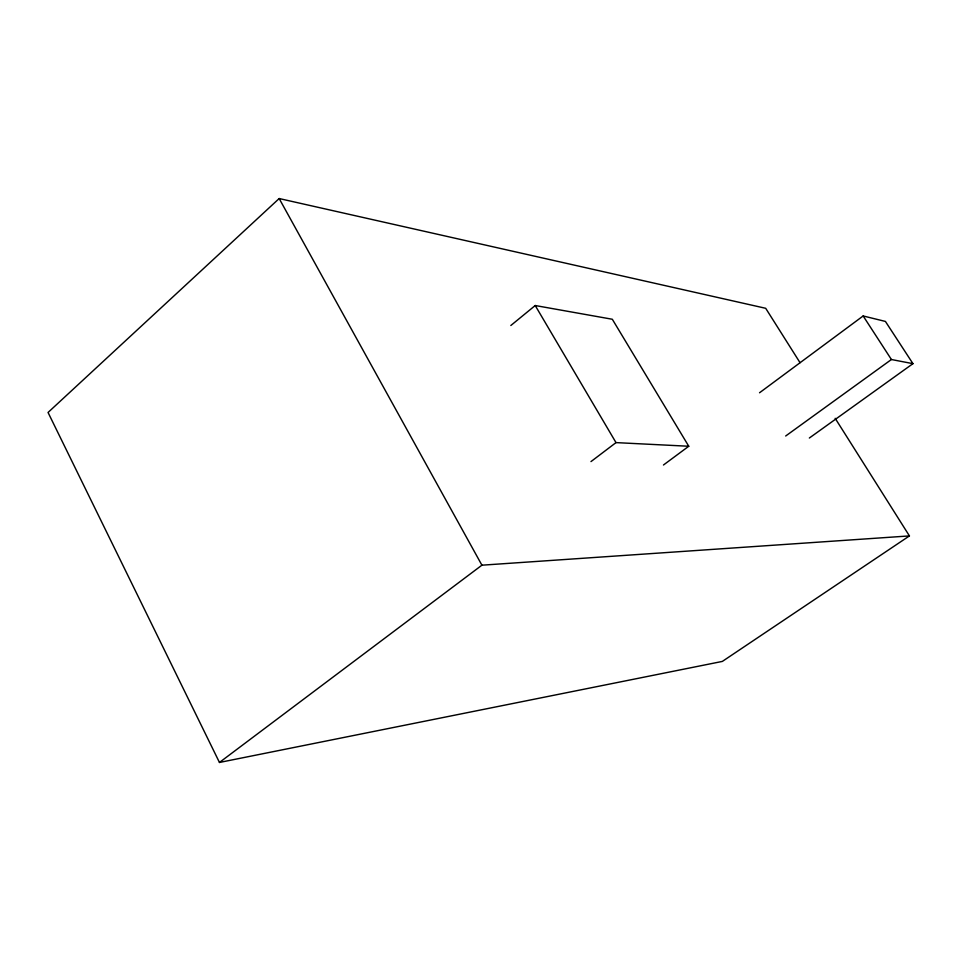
<?xml version="1.0" encoding="UTF-8"?>
<svg xmlns="http://www.w3.org/2000/svg" width="961" height="961" viewBox="0 0 961 961"><rect width="100%" height="100%" fill="white"/><g stroke="black" fill="none" stroke-linecap="round" stroke-linejoin="round"><path stroke-width="1.44" d="M800.032 362.681L765.701 308.301L279.171 198.543L48.05 412.473L219.456 762.457L722.336 661.42L909.43 535.914L835.169 418.311M510.832 325.503L535.217 305.526L612.313 319.256L688.761 446.252L663.462 465.004M590.979 461.592L616.001 442.613L688.761 446.252M219.456 762.457L481.917 565.188L909.43 535.914M759.538 392.761L863.158 315.965L885.417 321.43L912.95 363.666L809.342 438.024M785.678 436.006L891.412 359.522L912.95 363.666M863.158 315.965L891.412 359.522M535.217 305.526L616.001 442.613M279.171 198.543L481.917 565.188"/></g></svg>
